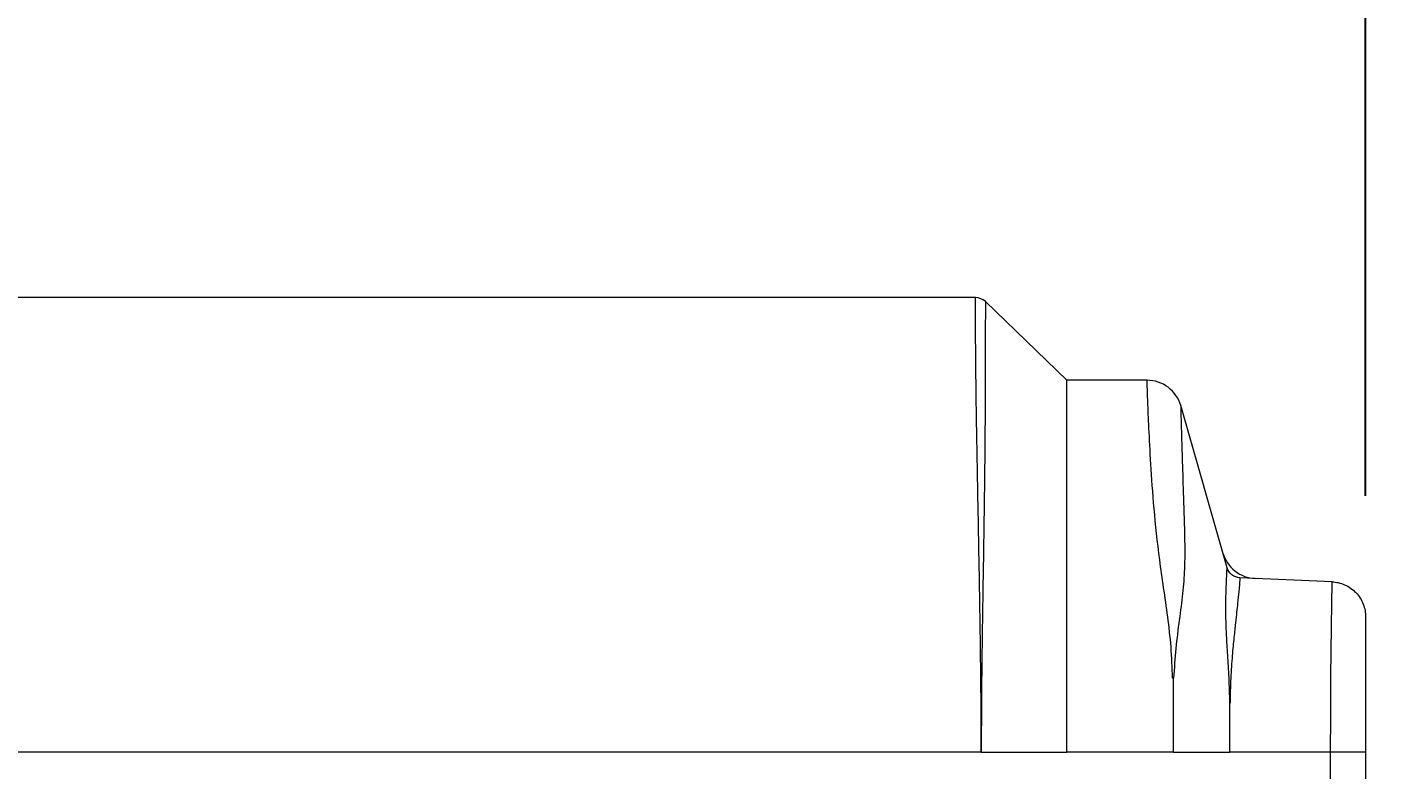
# Model space of a CAD drawing. Extents: x 222 to 1672, y 144 to 807.
# Drawn here: x 454.81 to 474.35, y 476.33 to 486.94 of the extents above; entities that cross this region are included whole.
import ezdxf

# ---------------------------------------------------------------- set-up
doc = ezdxf.new("R2010")
doc.units = 0
doc.header["$LTSCALE"] = 2
doc.header["$MEASUREMENT"] = 0
doc.layers.get('0').update_dxf_attribs({"linetype": 'CONTINUOUS'})
doc.layers.get('DEFPOINTS').update_dxf_attribs({"linetype": 'CONTINUOUS'})
doc.layers.add('DIM', color=7, linetype='CONTINUOUS')
doc.styles.get("Standard").update_dxf_attribs({"font": 'TIMES.TTF'})
doc.dimstyles.new('ISO-25', dxfattribs={"dimscale": 2, "dimtxt": 4, "dimasz": 2.5, "dimexe": 1.25, "dimexo": 0.625, "dimtad": 0, "dimdec": 4, "dimdsep": 46, "dimtxsty": 'Standard', "dimcen": 2.5, "dimadec": 0, "dimazin": 0, "dimtfac": 1, "dimtdec": 4, "dimtmove": 0, "dimatfit": 3, "dimfxl": 0, "dimtolj": 1, "dimtzin": 0, "dimarcsym": 0})

# ---------------------------------------------------------------- blocks, each defined once
blk = doc.blocks.new('*D158')
at = {"layer": 'DEFPOINTS', "color": 0}
for p in [(446.963, 498.063), (446.963, 478.992), (473.963, 478.992)]:
    blk.add_point(p, dxfattribs=at)
at = {"layer": 'DIM', "color": 0, "lineweight": -2}
for p, q in [((446.963, 480.242), (446.963, 500.563)), ((473.963, 480.242), (473.963, 500.563)), ((468.963, 498.063), (451.963, 498.063))]:
    blk.add_line(p, q, dxfattribs=at)
at = {"layer": 'DIM', "color": 0}
for points in [[(451.963, 498.897), (451.963, 497.23), (446.963, 498.063)], [(468.963, 497.23), (468.963, 498.897), (473.963, 498.063)]]:
    blk.add_solid(points, dxfattribs=at)
at = {"layer": 'DIM', "color": 0, "insert": (460.463, 504.49), "char_height": 8, "attachment_point": 5}
blk.add_mtext('\\A1;27mm [1.06"]', dxfattribs=at)

msp = doc.modelspace()

# ---------------------------------------------------------------- linework, layer by layer
at = {"linetype": 'Continuous', "lineweight": 5}
for p, q in [((468.38192, 483.07686), (452.54353, 483.07686)), ((469.6865, 481.89507), (468.52085, 483.02073)), ((470.83594, 481.89507), (469.6865, 481.89507)), ((471.98114, 479.21528), (471.31658, 481.53289)), ((473.48453, 479.01298), (472.16467, 479.0706)), ((471.21272, 477.63575), (471.19709, 477.63584)), ((472.02422, 477.27747), (472.02082, 477.27749)), ((468.46272, 476.57686), (452.46272, 476.57686)), ((468.46272, 476.57686), (469.6865, 476.57686)), ((471.21272, 476.57686), (469.6865, 476.57686)), ((471.21272, 476.57686), (472.02082, 476.57686)), ((473.46272, 476.57686), (472.02082, 476.57686)), ((473.96272, 476.57686), (473.46272, 476.57686)), ((473.46272, 380.57686), (473.46272, 476.57686)), ((473.96272, 476.57686), (473.96272, 380.57686))]:
    msp.add_line(p, q, dxfattribs=at)
for points, knots in [([(468.46272, 476.57686), (468.46257, 476.69427), (468.46227, 476.93652), (468.45996, 477.31019), (468.45601, 477.74027), (468.44942, 478.25148), (468.43751, 479.0221), (468.41909, 480.00167), (468.40179, 480.91294), (468.39107, 481.56337), (468.38583, 482.03797), (468.38271, 482.39073), (468.37979, 482.61967), (468.381, 482.82359), (468.38144, 482.93163), (468.38178, 482.99316), (468.38182, 483.01223), (468.38187, 483.03422), (468.3819, 483.05571), (468.38191, 483.07322), (468.38192, 483.07557), (468.38192, 483.07686)], [0, 0, 0, 0, 0.03665758, 0.07563307, 0.11672255, 0.17117676, 0.23597611, 0.36011116, 0.4861572, 0.54883192, 0.61370832, 0.69629979, 0.74184824, 0.77558871, 0.87075785, 0.87946032, 0.89286953, 0.91122511, 0.93486854, 0.96426016, 1, 1, 1, 1]), ([(468.52085, 483.02073), (468.52086, 483.01985), (468.52087, 483.01808), (468.52097, 483.00296), (468.52115, 482.97752), (468.5213, 482.94019), (468.52184, 482.89573), (468.5212, 482.8254), (468.52032, 482.69586), (468.52081, 482.41155), (468.52012, 481.88949), (468.51579, 481.1041), (468.50416, 480.05847), (468.48873, 479.08511), (468.47546, 478.25339), (468.46841, 477.68033), (468.46371, 477.13095), (468.46304, 476.75704), (468.46272, 476.57686)], [0, 0, 0, 0, 0.02952148, 0.05904511, 0.08855028, 0.11802791, 0.14748184, 0.16649539, 0.22088304, 0.29391325, 0.39285928, 0.51131467, 0.61775545, 0.76241678, 0.82713473, 0.88249141, 0.94337408, 1, 1, 1, 1]), ([(469.6865, 479.23597), (469.6865, 479.64708), (469.6865, 480.21033), (469.6865, 480.82294), (469.6865, 481.33579), (469.6865, 481.77579), (469.6865, 481.89507), (469.6865, 481.89507)], [0, 0, 0, 0, 0.170475924, 0.255713886, 0.340951848, 0.511427772, 0.681903696, 0.681903696, 0.681903696, 0.681903696]), ([(471.19709, 477.63584), (471.19789, 477.7862), (471.18942, 477.93512), (471.16626, 478.22828), (471.15011, 478.37199), (471.09424, 478.79535), (471.04944, 479.0689), (470.98214, 479.58482), (470.9568, 479.82857), (470.91655, 480.28673), (470.90151, 480.5016), (470.8779, 480.88477), (470.86921, 481.05543), (470.85537, 481.35448), (470.85023, 481.48282), (470.84253, 481.68672), (470.83999, 481.76393), (470.8367, 481.8683), (470.83595, 481.89507), (470.83595, 481.89507)], [0, 0, 0, 0, 0.0625, 0.0625, 0.125, 0.125, 0.25, 0.25, 0.375, 0.375, 0.5, 0.5, 0.625, 0.625, 0.75, 0.75, 0.875, 0.875, 1, 1, 1, 1]), ([(471.31658, 481.53289), (471.28691, 481.63635), (471.22281, 481.72962), (471.0509, 481.85916), (470.94357, 481.89507), (470.83595, 481.89507)], [0, 0, 0, 0, 0.5, 0.5, 1, 1, 1, 1]), ([(471.31658, 481.53289), (471.31658, 481.53289), (471.31711, 481.50768), (471.31935, 481.40985), (471.3211, 481.33754), (471.32624, 481.14727), (471.32957, 481.02814), (471.33802, 480.75194), (471.34323, 480.59452), (471.35536, 480.24415), (471.36254, 480.05027), (471.37359, 479.64053), (471.37849, 479.4243), (471.36557, 479.08309), (471.35716, 478.96588), (471.33079, 478.72309), (471.31301, 478.59778), (471.27792, 478.33563), (471.26109, 478.19924), (471.23429, 477.9208), (471.22512, 477.77819), (471.21272, 477.6357)], [0, 0, 0, 0, 0.125, 0.125, 0.25, 0.25, 0.375, 0.375, 0.5, 0.5, 0.625, 0.625, 0.75, 0.75, 0.8125, 0.8125, 0.875, 0.875, 0.9375, 0.9375, 1, 1, 1, 1]), ([(471.92161, 479.42289), (471.94845, 479.32928), (472.00827, 479.2346), (472.17712, 479.10149), (472.28315, 479.06543), (472.38043, 479.06118)], [0, 0, 0, 0, 0.5, 0.5, 1, 1, 1, 1]), ([(472.02082, 477.2775), (472.01744, 477.4015), (472.01238, 477.52287), (472.00352, 477.75442), (471.99545, 477.86452), (471.98262, 478.06719), (471.9773, 478.16161), (471.96898, 478.33135), (471.96636, 478.40671), (471.96328, 478.542), (471.96282, 478.60194), (471.96329, 478.70703), (471.96403, 478.75273), (471.9664, 478.87472), (471.9685, 478.93637), (471.97443, 479.08545), (471.9771, 479.13778), (471.98057, 479.20357), (471.98114, 479.21528), (471.98114, 479.21528)], [0, 0, 0, 0, 0.0625, 0.0625, 0.125, 0.125, 0.1875, 0.1875, 0.25, 0.25, 0.3125, 0.3125, 0.375, 0.375, 0.5, 0.5, 0.75, 0.75, 1, 1, 1, 1]), ([(472.16467, 479.0706), (472.12311, 479.07242), (472.08224, 479.08759), (472.01691, 479.1391), (471.9926, 479.1753), (471.98114, 479.21528)], [0, 0, 0, 0, 0.5, 0.5, 1, 1, 1, 1]), ([(472.16467, 479.0706), (472.16467, 479.0706), (472.16389, 479.06023), (472.15865, 479.00238), (472.15475, 478.95633), (472.14224, 478.8262), (472.13713, 478.7725), (472.12284, 478.63061), (472.11322, 478.54178), (472.09418, 478.36159), (472.08695, 478.29401), (472.07106, 478.13814), (472.06191, 478.0497), (472.04618, 477.8558), (472.0397, 477.74827), (472.02699, 477.52044), (472.02473, 477.40008), (472.02422, 477.27747)], [0, 0, 0, 0, 0.25, 0.25, 0.5, 0.5, 0.625, 0.625, 0.75, 0.75, 0.8125, 0.8125, 0.875, 0.875, 0.9375, 0.9375, 1, 1, 1, 1]), ([(473.46272, 476.57686), (473.46272, 476.85322), (473.46297, 477.13367), (473.46496, 477.52769), (473.46593, 477.65642), (473.46825, 477.89058), (473.46957, 477.99665), (473.47336, 478.27941), (473.47545, 478.41397), (473.47853, 478.62136), (473.47964, 478.69559), (473.48229, 478.87147), (473.48318, 478.92883), (473.48433, 479.00087), (473.48453, 479.01297), (473.48453, 479.01297)], [0, 0, 0, 0, 0.125, 0.125, 0.1875, 0.1875, 0.25, 0.25, 0.375, 0.375, 0.5, 0.5, 0.75, 0.75, 1, 1, 1, 1]), ([(473.48453, 479.01297), (473.5421, 479.01046), (473.60351, 478.99751), (473.72145, 478.94611), (473.77763, 478.90754), (473.87018, 478.81087), (473.90626, 478.75306), (473.95246, 478.63299), (473.96272, 478.57108), (473.96272, 478.51345)], [0, 0, 0, 0, 0.25, 0.25, 0.5, 0.5, 0.75, 0.75, 1, 1, 1, 1]), ([(473.96272, 478.51345), (473.96272, 478.51345), (473.96272, 478.50378), (473.96272, 478.44891), (473.96272, 478.40513), (473.96272, 478.27893), (473.96272, 478.22641), (473.96272, 478.11845), (473.96272, 478.07759), (473.96272, 477.98082), (473.96272, 477.92448), (473.96272, 477.78995), (473.96272, 477.70979), (473.96272, 477.52206), (473.96272, 477.4123), (473.96272, 477.18321), (473.96272, 477.06299), (473.96272, 476.82064), (473.96272, 476.69889), (473.96272, 476.57686)], [0, 0, 0, 0, 0.25, 0.25, 0.5, 0.5, 0.625, 0.625, 0.6875, 0.6875, 0.75, 0.75, 0.8125, 0.8125, 0.875, 0.875, 0.9375, 0.9375, 1, 1, 1, 1]), ([(472.02082, 476.57686), (472.02082, 476.71559), (472.02082, 476.95075), (472.02082, 477.18355), (472.02082, 477.2775)], [0, 0, 0, 0, 0.0625, 0.105878392, 0.105878392, 0.105878392, 0.105878392])]:
    msp.add_open_spline(points, degree=3, knots=knots, dxfattribs=at)
for points in [[(468.52085, 483.02073), (468.48492, 483.05543), (468.43186, 483.07686), (468.38192, 483.07686)], [(469.6865, 476.57686), (469.6865, 476.81422), (469.6865, 477.28933), (469.6865, 477.98323), (469.6865, 478.64029), (469.6865, 479.04419), (469.6865, 479.23597)], [(471.21272, 476.57686), (471.21272, 476.9322), (471.21272, 477.28753), (471.21272, 477.63575)]]:
    msp.add_open_spline(points, degree=3, dxfattribs=at)

# ---------------------------------------------------------------- dimensions: what is measured, and where the dimension line sits
at = {"layer": 'DIM'}
dim = msp.add_linear_dim(base=(446.96271, 498.06324), p1=(473.96273, 478.99209), p2=(446.96271, 478.99209), dimstyle='ISO-25', override={"dimtad": 1, "dimpost": 'mm'}, dxfattribs=at)
dim.commit()
dim.dimension.update_dxf_attribs({"geometry": '*D158', "text_midpoint": (460.46272, 498.06324), "dimtype": 160})

doc.saveas('drawing.dxf')
